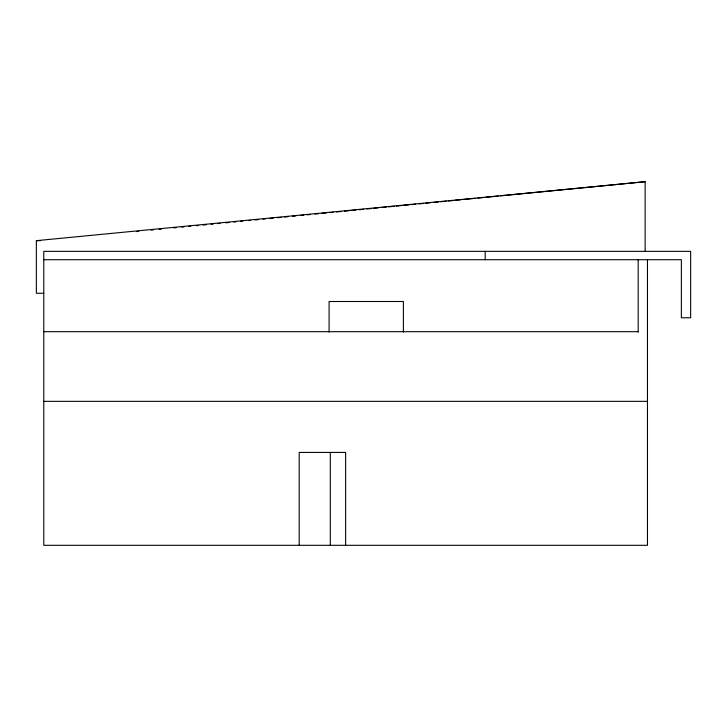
<?xml version="1.0" encoding="UTF-8"?>
<svg xmlns="http://www.w3.org/2000/svg" width="727" height="727" viewBox="0 0 727 727"><rect width="100%" height="100%" fill="white"/><g stroke="black" fill="none" stroke-linecap="round" stroke-linejoin="round"><path stroke-width="1.09" d="M136.467 231.586L138.73 231.359M151.161 230.141L153.424 229.923M159.077 229.368L161.339 229.141M173.771 227.924L176.034 227.705M181.686 227.151L183.949 226.924M188.466 226.488L190.728 226.261M196.381 225.706L198.644 225.488M203.16 225.043L206.559 224.707M211.075 224.27L213.338 224.043M217.855 223.598L220.117 223.38M225.77 222.825L229.159 222.489M233.685 222.053L235.948 221.826M240.464 221.381L242.727 221.162M248.38 220.608L250.642 220.39M255.159 219.945L258.548 219.609M263.074 219.163L265.337 218.945M269.853 218.5L273.243 218.173M277.769 217.727L281.158 217.391M284.548 217.064L287.937 216.728M292.463 216.282L295.853 215.955M300.378 215.51L303.768 215.174M307.157 214.847L310.547 214.51M315.073 214.065L318.462 213.738M321.852 213.402L326.378 212.956M329.767 212.629L333.157 212.293M336.546 211.966L341.072 211.521M344.462 211.184L348.978 210.739M351.241 210.521L355.767 210.076M359.156 209.749L363.673 209.303M367.071 208.967L371.588 208.522M373.851 208.304L378.376 207.858M381.766 207.531L386.282 207.086M388.545 206.859L394.198 206.304M396.46 206.086L400.977 205.641M403.24 205.423L408.892 204.869M411.155 204.641L415.671 204.205M419.07 203.869L423.587 203.424M425.849 203.206L430.366 202.76M433.765 202.424L438.281 201.988M440.544 201.761L446.196 201.206M448.459 200.988L452.976 200.543M455.238 200.325L460.891 199.771M463.154 199.543L475.585 198.326M477.848 198.107L483.5 197.553M485.754 197.326L498.195 196.108M500.449 195.89L645.14 181.695L645.14 251.351M43.784 293.29L36.35 293.29L36.35 240.673L645.14 181.695M36.35 240.673L40.594 240.673M43.784 259.712L681.363 259.712L681.363 317.763L690.65 317.763L690.65 251.351L43.784 251.351L43.784 545.305L647.466 545.305L647.466 259.712M43.784 331.694L638.179 331.694M43.784 401.349L647.466 401.349M638.179 259.712L638.179 332.139M485.2 251.351L485.2 259.712M403.394 332.085L403.394 301.505L329.095 301.505L329.095 332.085M345.625 545.305L345.625 452.43L299.188 452.43L299.188 545.305M330.294 452.358L330.294 545.305"/></g></svg>
